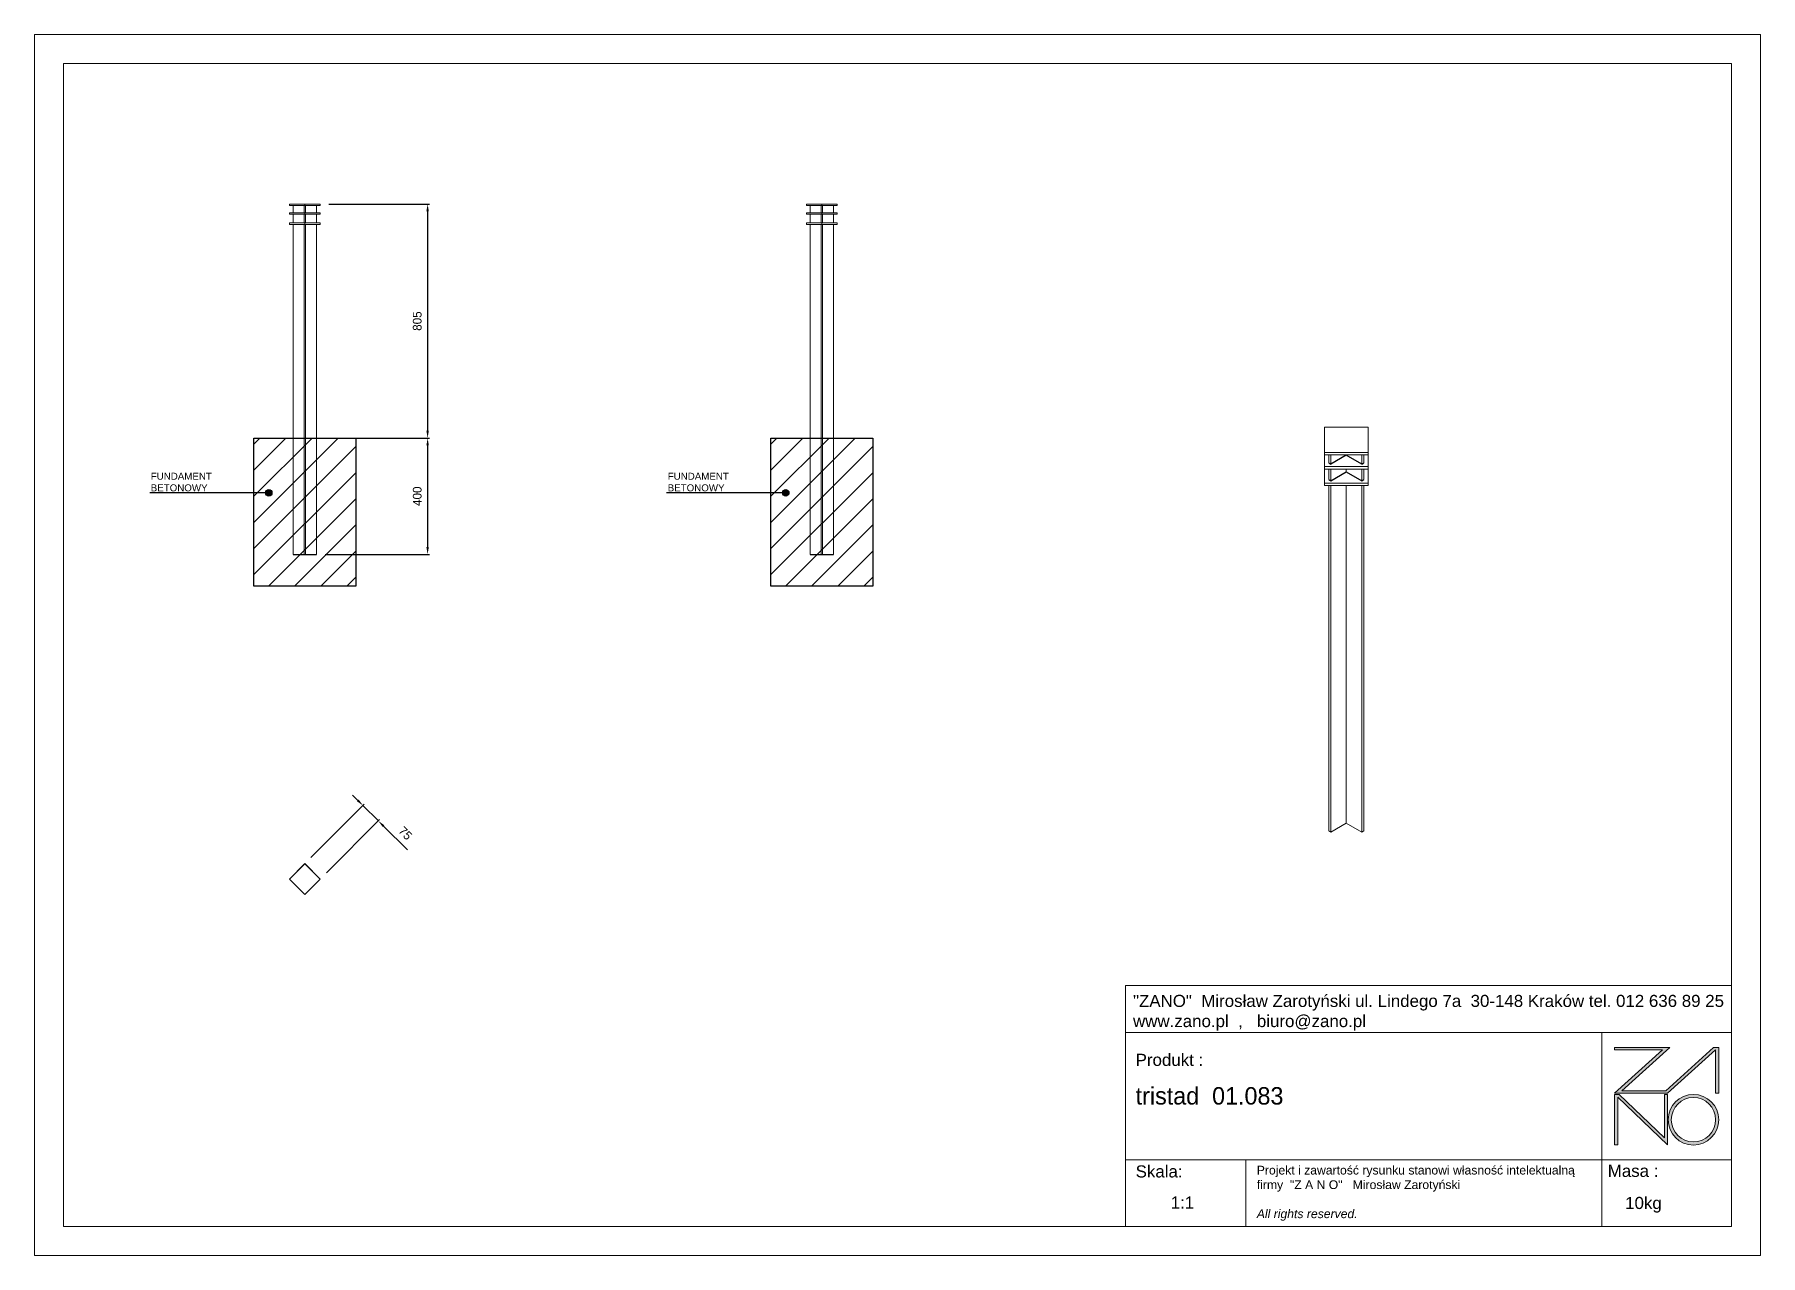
# Model space of a CAD drawing. Header units: millimetres. Extents: x -2306 to 3634, y -687 to 3513.
import ezdxf

# ---------------------------------------------------------------- set-up
doc = ezdxf.new("R2010")
doc.units = ezdxf.units.MM
doc.header["$PDSIZE"] = -1
doc.layers.add('tabelka', color=155, linetype='Continuous')
doc.layers.add('WYMIAR', color=96, linetype='Continuous')
doc.dimstyles.new('1-1', dxfattribs={"dimtxt": 30, "dimasz": 25, "dimexe": 6.25, "dimexo": 30, "dimgap": 20.625, "dimtad": 1, "dimdec": 1, "dimtxsty": 'Standard', "dimcen": 0, "dimclrd": 2, "dimclre": 2, "dimclrt": 2, "dimadec": 0, "dimazin": 0, "dimtfac": 1, "dimtdec": 1, "dimtmove": 0, "dimatfit": 3, "dimfxl": 0, "dimarcsym": 0})

# ---------------------------------------------------------------- blocks, each defined once
blk = doc.blocks.new('zano')
at = {"layer": 'Defpoints', "lineweight": 5}
for points in [[(6270.2, 3716.2), (6270.2, 3707.4), (6434.8, 3707.4), (6270.2, 3558.4), (6452.4, 3558.4), (6617.9, 3708.2), (6617.9, 3558.4), (6628.6, 3558.4), (6628.6, 3716.2), (6610.7, 3716.2), (6446.1, 3567.2), (6295.4, 3567.2), (6459.9, 3716.2), (6270.2, 3716.2), (6270.2, 3707.4)], [(6270.2, 3554.4), (6286.2, 3554.4), (6441.7, 3405.6), (6441.7, 3554.4), (6452.4, 3554.4), (6452.4, 3380.5), (6281, 3544.6), (6281, 3380.5), (6270.2, 3380.5)]]:
    blk.add_hatch(color=251, dxfattribs=at).paths.add_polyline_path(points)
h = blk.add_hatch(color=251, dxfattribs=at)
h.paths.add_polyline_path([(6454.7, 3467.4, 1), (6628.6, 3467.4, 1)])
h.paths.add_polyline_path([(6617.9, 3467.4, -1), (6465.4, 3467.4, -1)], flags=16)
at = {"layer": 'Defpoints', "color": 251, "lineweight": 5}
blk.add_lwpolyline([(6434.8, 3707.4), (6270.2, 3558.4), (6452.4, 3558.4), (6617.9, 3708.2), (6617.9, 3558.4), (6628.6, 3558.4), (6628.6, 3716.2), (6610.7, 3716.2), (6446.1, 3567.2), (6295.4, 3567.2), (6459.9, 3716.2), (6270.2, 3716.2), (6270.2, 3707.4), (6432.1, 3707.4)], dxfattribs=at)
for points in [[(6270.2, 3716.2), (6270.2, 3707.4), (6434.8, 3707.4), (6270.2, 3558.4), (6452.4, 3558.4), (6617.9, 3708.2), (6617.9, 3558.4), (6628.6, 3558.4), (6628.6, 3716.2), (6610.7, 3716.2), (6446.1, 3567.2), (6295.4, 3567.2), (6459.9, 3716.2), (6270.2, 3716.2), (6270.2, 3707.4)], [(6270.2, 3554.4), (6286.2, 3554.4), (6441.7, 3405.6), (6441.7, 3554.4), (6452.4, 3554.4), (6452.4, 3380.5), (6281, 3544.6), (6281, 3380.5), (6270.2, 3380.5)]]:
    blk.add_lwpolyline(points, close=True, dxfattribs=at)
for radius in [87, 76.3]:
    blk.add_circle((6541.7, 3467.4), radius, dxfattribs=at)
blk = doc.blocks.new('TABELA')
at = {"layer": 'tabelka', "lineweight": 5}
for p, q in [((4587.4, 3929.4), (6672.4, 3929.4)), ((4587.4, 3767.6), (4587.4, 3929.4)), ((4587.4, 3929.4), (6672.4, 3929.4)), ((6226.5, 3767.6), (6226.5, 3329)), ((4587.4, 3329), (6672.4, 3329)), ((5001.6, 3329), (5001.6, 3100.4)), ((6226.5, 3329), (6226.5, 3100.4))]:
    blk.add_line(p, q, dxfattribs=at)
blk.add_lwpolyline([(4587.4, 3767.6), (6672.4, 3767.6), (6672.4, 3100.4), (4587.4, 3100.4)], close=True, dxfattribs=at)
blk.add_blockref('zano', (0, 0))
at = {"layer": 'tabelka', "lineweight": 5, "attachment_point": 1}
for s, insert, char_height, width in [('{\\fArial|b0|i0|c238|p34;"ZANO"  Mirosław Zarotyński ul. Lindego 7a  30-148 Kraków tel. 012 636 89 25\\Pwww.zano.pl  ,   biuro@zano.pl}', (4613, 3896.9), 41.595, 2040.38), ('{\\fArial|b0|i0|c238|p34;Produkt : }', (4622, 3694.1), 41.595, 265.273), ('{\\fCentury Gothic|b0|i0|c238|p34;tristad  01.083 }', (4622, 3579.5), 60, 713.135), ('{\\fArial|b0|i0|c238|p34;Skala: }', (4622, 3310.3), 41.595, 191.675), ('{\\fArial|b0|i0|c238|p34;Masa :}', (6246.7, 3312.2), 41.595, 200.457), ('{\\fArial|b0|i0|c238|p34;1:1}', (4742.5, 3203.5), 41.595, 42.482), ('{\\fArial|b0|i0|c238|p34;10kg}', (6306.7, 3201.8), 41.595, 42.482)]:
    blk.add_mtext(s, dxfattribs=dict(at, insert=insert, char_height=char_height, width=width))
at = {"layer": 'tabelka', "color": 1, "lineweight": 5, "insert": (5038.9, 3308.9), "char_height": 30, "width": 1186.12, "attachment_point": 1}
blk.add_mtext('{\\fArial|b0|i0|c0|p34;Projekt i zawartość rysunku stanowi własność intelektualną firmy \\fArial|b0|i0|c238|p34; "Z A N O"   Mirosław Zarotyński\\fArial|b0|i1|c238|p34;\\P\\PAll rights reserved.}', dxfattribs=at)
blk = doc.blocks.new('*D8')
at = {"layer": 'Defpoints', "color": 0}
for p in [(-1323.1, 2930.2), (-1336.1, 2125.2), (-953.5, 2125.2)]:
    blk.add_point(p, dxfattribs=at)
at = {"layer": 'WYMIAR', "color": 2, "lineweight": -2}
for p, q in [((-1293.1, 2930.2), (-947.3, 2930.2)), ((-953.5, 2905.2), (-953.5, 2150.2)), ((-1306.1, 2125.2), (-947.3, 2125.2))]:
    blk.add_line(p, q, dxfattribs=at)
at = {"layer": 'WYMIAR', "color": 2}
for points in [[(-957.7, 2905.2), (-949.4, 2905.2), (-953.5, 2930.2)], [(-957.7, 2150.2), (-949.4, 2150.2), (-953.5, 2125.2)]]:
    blk.add_solid(points, dxfattribs=at)
at = {"layer": 'WYMIAR', "color": 2, "insert": (-989.2, 2527.7), "char_height": 30, "attachment_point": 5, "rotation": 90}
blk.add_mtext('805', dxfattribs=at)
blk = doc.blocks.new('*D9')
at = {"layer": 'Defpoints', "color": 0}
for p in [(-1335.1, 2125.2), (-1336.1, 1725.2), (-953.5, 1725.2)]:
    blk.add_point(p, dxfattribs=at)
at = {"layer": 'WYMIAR', "color": 2, "lineweight": -2}
for p, q in [((-1305.1, 2125.2), (-947.3, 2125.2)), ((-953.5, 2100.2), (-953.5, 1750.2)), ((-1306.1, 1725.2), (-947.3, 1725.2))]:
    blk.add_line(p, q, dxfattribs=at)
at = {"layer": 'WYMIAR', "color": 2}
for points in [[(-957.7, 2100.2), (-949.4, 2100.2), (-953.5, 2125.2)], [(-957.7, 1750.2), (-949.4, 1750.2), (-953.5, 1725.2)]]:
    blk.add_solid(points, dxfattribs=at)
at = {"layer": 'WYMIAR', "color": 2, "insert": (-989.2, 1925.2), "char_height": 30, "attachment_point": 5, "rotation": 90}
blk.add_mtext('400', dxfattribs=at)
blk = doc.blocks.new('*D10')
at = {"layer": 'Defpoints', "color": 0}
for p in [(-1123, 808.2), (-1376.2, 661.2), (-1323.1, 608.2)]:
    blk.add_point(p, dxfattribs=at)
at = {"layer": 'WYMIAR', "color": 2, "lineweight": -2}
for p, q in [((-1193.8, 879), (-1211.5, 896.6)), ((-1354.9, 682.4), (-1171.7, 865.7)), ((-1176.1, 861.3), (-1123, 808.2)), ((-1301.9, 629.4), (-1118.6, 812.7)), ((-1105.4, 790.6), (-1023.2, 708.4))]:
    blk.add_line(p, q, dxfattribs=at)
at = {"layer": 'WYMIAR', "color": 2}
for points in [[(-1190.8, 881.9), (-1196.7, 876), (-1176.1, 861.3)], [(-1102.4, 793.5), (-1108.3, 787.6), (-1123, 808.2)]]:
    blk.add_solid(points, dxfattribs=at)
at = {"layer": 'WYMIAR', "color": 2, "insert": (-1030.2, 765.8), "char_height": 30, "attachment_point": 5, "rotation": 315}
blk.add_mtext('75', dxfattribs=at)

msp = doc.modelspace()

# ---------------------------------------------------------------- hatches: boundary and pattern name
h = msp.add_hatch()
h.set_pattern_fill('ANSI31', color=256, scale=20, style=0)
h.set_pattern_definition([(45, (-9.186, 773.126), (-44.9013, 44.9013), [])])
h.paths.add_polyline_path([(-1551.43, 2125.21), (-1200.81, 2125.21), (-1200.81, 1616.14), (-1551.43, 1616.14)])
h = msp.add_hatch()
h.set_pattern_fill('ANSI31', color=256, scale=20, style=0)
h.set_pattern_definition([(45, (1770.02, 773.126), (-44.9013, 44.9013), [])])
h.paths.add_polyline_path([(227.77, 2125.21), (578.39, 2125.21), (578.39, 1616.14), (227.77, 1616.14)])
h = msp.add_hatch(color=256)
edge = h.paths.add_edge_path()
edge.add_arc((-1500.3, 1936.75), 11.07, 0, 360)
h = msp.add_hatch(color=256)
edge = h.paths.add_edge_path()
edge.add_arc((278.9, 1936.75), 11.07, 0, 360)

# ---------------------------------------------------------------- linework, layer by layer
at = {"color": 7, "linetype": 'Continuous', "lineweight": 15}
for p, q in [((-1429.16, 2930.21), (-1429.16, 2925.21)), ((-1429.16, 2930.21), (-1376.13, 2930.21)), ((-1429.16, 2925.21), (-1376.13, 2925.21)), ((-1416.12, 2925.21), (-1416.12, 2900.21)), ((-1378.62, 2900.21), (-1378.62, 2925.21)), ((-1376.13, 2930.21), (-1376.13, 2925.21)), ((-1376.13, 2930.21), (-1323.09, 2930.21)), ((-1376.13, 2925.21), (-1323.09, 2925.21)), ((-1373.62, 2900.21), (-1373.62, 2925.21)), ((-1336.12, 2900.21), (-1336.12, 2925.21)), ((-1323.09, 2930.21), (-1323.09, 2925.21)), ((350, 2930.21), (350, 2925.21)), ((350, 2930.21), (403.03, 2930.21)), ((350, 2925.21), (403.03, 2925.21)), ((363.08, 2925.21), (363.08, 2900.21)), ((400.58, 2925.21), (400.58, 2900.21)), ((403.03, 2930.21), (403.03, 2925.21)), ((403.03, 2930.21), (456.06, 2930.21)), ((403.03, 2925.21), (456.06, 2925.21)), ((405.58, 2925.21), (405.58, 2900.21)), ((443.08, 2900.21), (443.08, 2925.21)), ((456.06, 2930.21), (456.06, 2925.21)), ((-1429.19, 2900.21), (-1429.19, 2895.21)), ((-1429.19, 2900.21), (-1376.16, 2900.21)), ((-1429.19, 2895.21), (-1376.16, 2895.21)), ((-1429.17, 2865.21), (-1429.17, 2860.21)), ((-1429.17, 2865.21), (-1376.13, 2865.21)), ((-1429.17, 2860.21), (-1376.13, 2860.21)), ((-1416.12, 2895.21), (-1416.12, 2865.21)), ((-1416.12, 2860.21), (-1416.12, 1725.21)), ((-1378.62, 2865.21), (-1378.62, 2895.21)), ((-1378.62, 1725.21), (-1378.62, 2860.21)), ((-1376.16, 2900.21), (-1376.16, 2895.21)), ((-1376.16, 2900.21), (-1323.12, 2900.21)), ((-1376.16, 2895.21), (-1323.12, 2895.21)), ((-1376.13, 2865.21), (-1376.13, 2860.21)), ((-1376.13, 2865.21), (-1323.1, 2865.21)), ((-1376.13, 2860.21), (-1323.1, 2860.21)), ((-1373.62, 2865.21), (-1373.62, 2895.21)), ((-1373.62, 1725.21), (-1373.62, 2860.21)), ((-1336.12, 2865.21), (-1336.12, 2895.21)), ((-1336.12, 1725.21), (-1336.12, 2860.21)), ((-1323.12, 2900.21), (-1323.12, 2895.21)), ((-1323.1, 2865.21), (-1323.1, 2860.21)), ((349.97, 2900.21), (349.97, 2895.21)), ((349.97, 2900.21), (403, 2900.21)), ((349.97, 2895.21), (403, 2895.21)), ((349.99, 2865.21), (349.99, 2860.21)), ((349.99, 2865.21), (403.03, 2865.21)), ((349.99, 2860.21), (403.03, 2860.21)), ((363.08, 2895.21), (363.08, 2865.21)), ((363.08, 2860.21), (363.08, 1725.21)), ((400.58, 2895.21), (400.58, 2865.21)), ((400.58, 2860.21), (400.58, 1725.21)), ((403, 2900.21), (403, 2895.21)), ((403, 2900.21), (456.03, 2900.21)), ((403, 2895.21), (456.03, 2895.21)), ((403.03, 2865.21), (403.03, 2860.21)), ((403.03, 2865.21), (456.06, 2865.21)), ((403.03, 2860.21), (456.06, 2860.21)), ((405.58, 2895.21), (405.58, 2865.21)), ((405.58, 2860.21), (405.58, 1725.21)), ((443.08, 2865.21), (443.08, 2895.21)), ((443.08, 1725.21), (443.08, 2860.21)), ((456.03, 2900.21), (456.03, 2895.21)), ((456.06, 2865.21), (456.06, 2860.21)), ((2283.08, 2162.57), (2133.08, 2162.57)), ((2133.08, 2162.57), (2133.08, 2075.97)), ((2283.08, 2075.97), (2283.08, 2162.57)), ((-1416.12, 2125.21), (-1378.62, 2125.21)), ((-1378.62, 2125.21), (-1373.62, 2125.21)), ((-1373.62, 2125.21), (-1336.12, 2125.21)), ((363.08, 2125.21), (400.58, 2125.21)), ((405.58, 2125.21), (400.58, 2125.21)), ((405.58, 2125.21), (443.08, 2125.21)), ((2133, 2113.57), (2133, 2026.98)), ((2133.08, 2113.57), (2133, 2113.57)), ((2133, 2026.98), (2283, 2026.98)), ((2133, 2026.98), (2133, 2018.82)), ((2133.08, 2075.97), (2283.08, 2075.97)), ((2133.08, 2075.97), (2133.08, 2067.81)), ((2133.08, 2067.81), (2283.08, 2067.81)), ((2148.06, 2067.81), (2148.06, 2039.62)), ((2155.13, 2067.81), (2155.13, 2035.54)), ((2208.16, 2066.16), (2208.16, 2067.81)), ((2261.2, 2035.54), (2261.2, 2067.81)), ((2268.27, 2039.62), (2268.27, 2067.81)), ((2283, 2026.98), (2283, 2067.81)), ((2283.07, 2056.41), (2283, 2056.41)), ((2283, 2026.98), (2283, 2018.82)), ((2283.07, 1969.82), (2283.07, 2056.41)), ((2283.08, 2075.97), (2283.08, 2067.81)), ((2133, 2018.82), (2283, 2018.82)), ((2133.07, 2018.82), (2133.07, 1969.82)), ((2133.07, 1969.82), (2283.07, 1969.82)), ((2133.07, 1969.82), (2133.07, 1961.65)), ((2133.07, 1961.65), (2283.07, 1961.65)), ((2148.06, 2018.82), (2148.06, 1982.47)), ((2148.06, 1961.65), (2148.06, 773.98)), ((2155.13, 2018.82), (2155.13, 1978.38)), ((2155.13, 1961.65), (2155.13, 769.9)), ((2208.16, 2009), (2208.16, 2018.82)), ((2208.16, 1453.75), (2208.16, 1961.65)), ((2261.2, 1978.38), (2261.2, 2018.82)), ((2261.2, 769.9), (2261.2, 1961.65)), ((2268.27, 1982.47), (2268.27, 2018.82)), ((2268.27, 773.98), (2268.27, 1961.65)), ((2283.07, 1969.82), (2283.07, 1961.65)), ((2208.16, 1453.75), (2208.16, 800.52)), ((2155.13, 769.9), (2148.06, 773.98)), ((2155.13, 769.9), (2208.16, 800.52)), ((2208.16, 800.52), (2261.2, 769.9)), ((2261.2, 769.9), (2268.27, 773.98)), ((-1376.16, 661.24), (-1429.19, 608.2)), ((-1376.13, 661.21), (-1429.16, 608.17)), ((-1323.12, 608.2), (-1376.16, 661.24)), ((-1323.09, 608.17), (-1376.13, 661.21)), ((-1429.19, 608.2), (-1429.16, 608.17)), ((-1429.16, 608.18), (-1429.17, 608.17)), ((-1429.17, 608.17), (-1376.13, 555.14)), ((-1429.16, 608.17), (-1376.13, 555.14)), ((-1376.13, 555.14), (-1323.09, 608.17)), ((-1323.12, 608.2), (-1323.12, 608.2)), ((-1376.13, 555.14), (-1376.13, 555.15))]:
    msp.add_line(p, q, dxfattribs=at)
for p, q in [((-1416.12, 2125.21), (-1336.12, 2125.21)), ((2148.06, 2039.62), (2155.13, 2035.54)), ((2208.16, 2066.16), (2155.13, 2035.54)), ((2261.2, 2035.54), (2208.16, 2066.16)), ((2261.2, 2035.54), (2268.27, 2039.62)), ((2148.06, 1982.47), (2155.13, 1978.38)), ((2155.13, 1978.38), (2208.16, 2009)), ((2208.16, 2009), (2261.2, 1978.38)), ((2261.2, 1978.38), (2268.27, 1982.47)), ((-1500.3, 1936.75), (-1910.06, 1936.75)), ((278.9, 1936.75), (-130.86, 1936.75)), ((-1416.12, 1725.21), (-1336.12, 1725.21)), ((363.08, 1725.21), (443.08, 1725.21))]:
    msp.add_line(p, q)
for points in [[(-1551.43, 2125.21), (-1200.81, 2125.21), (-1200.81, 1616.14), (-1551.43, 1616.14)], [(227.77, 2125.21), (578.39, 2125.21), (578.39, 1616.14), (227.77, 1616.14)]]:
    msp.add_lwpolyline(points, close=True)
for centre in [(-1500.3, 1936.75), (278.9, 1936.75)]:
    msp.add_circle(centre, 11.07)
at = {"layer": 'tabelka', "lineweight": 5}
for points in [[(-2306.41, 3513.43), (3633.59, 3513.43), (3633.59, -686.57), (-2306.41, -686.57)], [(-2206.41, 3413.43), (3533.59, 3413.43), (3533.59, -586.57), (-2206.41, -586.57)]]:
    msp.add_lwpolyline(points, close=True, dxfattribs=at)

# ---------------------------------------------------------------- block references
msp.add_blockref('TABELA', (-3138.79, -3686.97))

# ---------------------------------------------------------------- texts
at = {"char_height": 24, "width": 550.2111, "attachment_point": 1}
for insert in [(-1906.4, 2006.05), (-127.2, 2006.05)]:
    msp.add_mtext('{\\f@Arial Unicode MS|b0|i0|c238|p34;FUNDAMENT\\PBETONOWY}', dxfattribs=dict(at, insert=insert))

# ---------------------------------------------------------------- dimensions: what is measured, and where the dimension line sits
at = {"layer": 'WYMIAR'}
for base, p1, p2, picture, middle in [((-953.54, 2125.21), (-1323.09, 2930.21), (-1336.12, 2125.21), '*D8', (-989.17, 2527.71)), ((-953.54, 1725.21), (-1335.12, 2125.21), (-1336.12, 1725.21), '*D9', (-989.17, 1925.21))]:
    dim = msp.add_linear_dim(base=base, p1=p1, p2=p2, angle=90, dimstyle='1-1', dxfattribs=at)
    dim.commit()
    dim.dimension.update_dxf_attribs({"geometry": picture, "text_midpoint": middle})
dim = msp.add_aligned_dim(p1=(-1376.156, 661.2361), p2=(-1323.0939, 608.174), distance=282.9231, dimstyle='1-1', dxfattribs=at)
dim.commit()
dim.dimension.update_dxf_attribs({"geometry": '*D10', "text_midpoint": (-1030.2293, 765.8045)})

doc.saveas('drawing.dxf')
